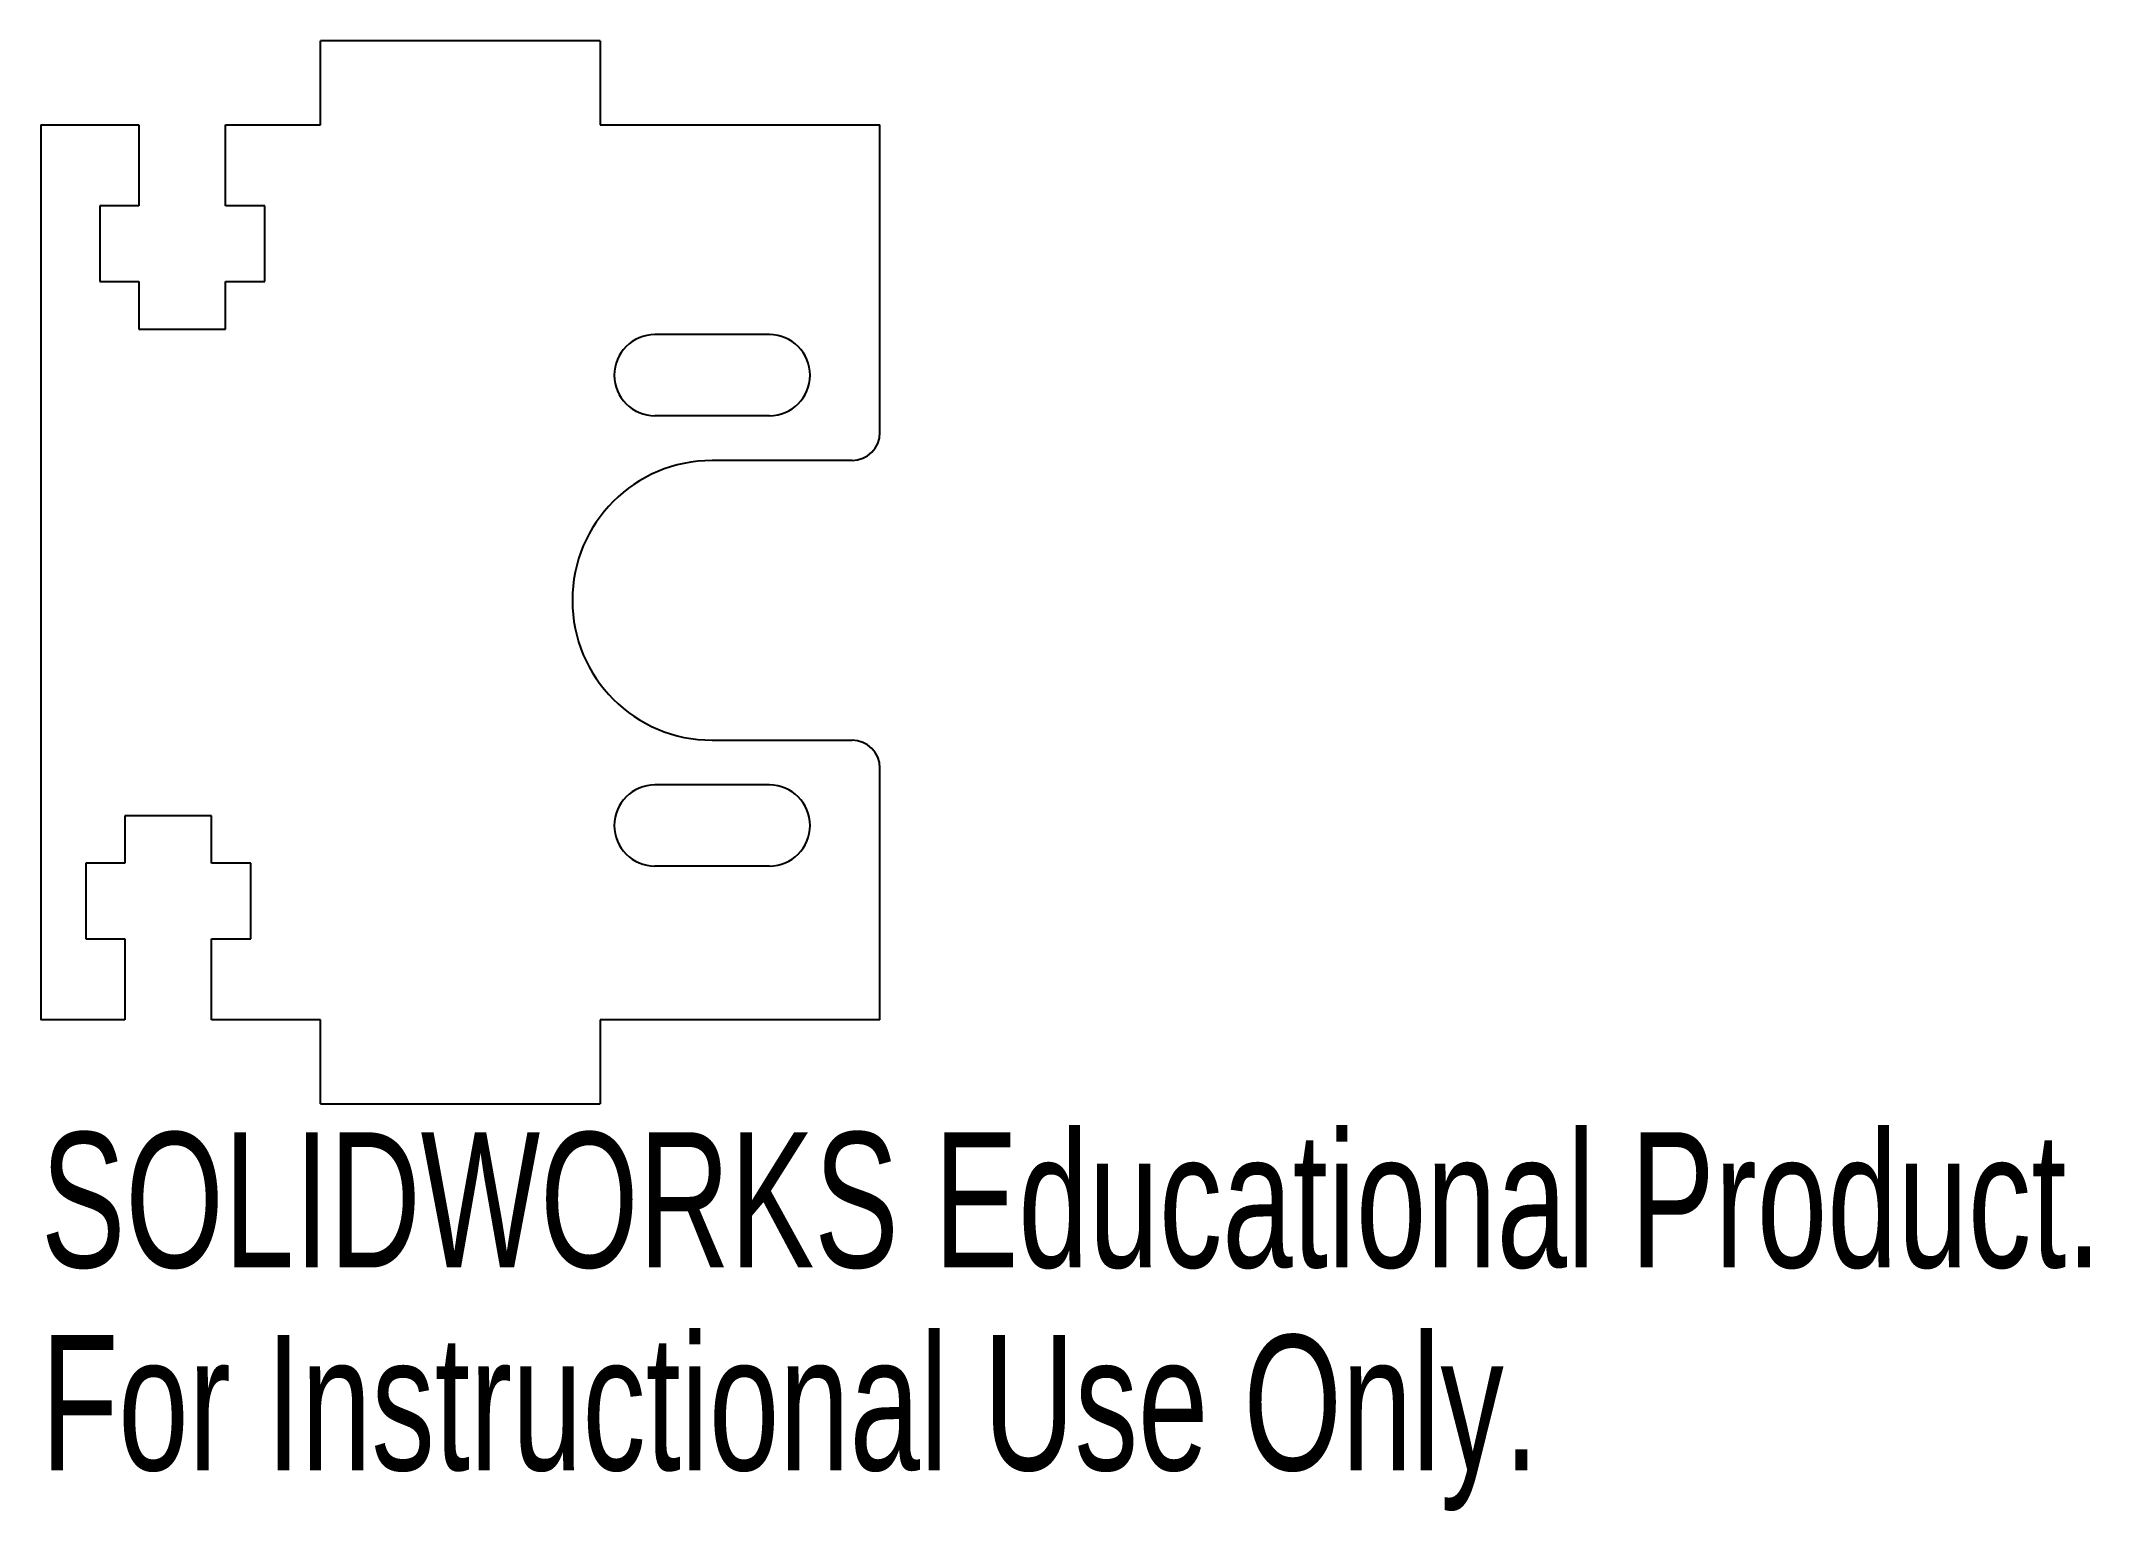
# Model space of a CAD drawing. Header units: millimetres. Extents: x 0 to 73.3, y -14.6 to 38.
import ezdxf

# ---------------------------------------------------------------- set-up
doc = ezdxf.new("R2010")
doc.units = ezdxf.units.MM
doc.styles.add('SLDTEXTSTYLE0', font='TXT', dxfattribs={"width": 0.7})

msp = doc.modelspace()

# ---------------------------------------------------------------- linework, layer by layer
at = {"color": 7, "linetype": 'Continuous', "lineweight": 25}
for p, q in [((20, 38), (10, 38)), ((10, 35), (10, 38)), ((20, 38), (20, 35)), ((0, 35), (3.5, 35)), ((0, 35), (0, 3)), ((3.5, 35), (3.5, 32.1)), ((6.6, 35), (10, 35)), ((6.6, 32.1), (6.6, 35)), ((20, 35), (30, 35)), ((30, 24), (30, 35)), ((2.1, 32.1), (2.1, 29.4)), ((3.5, 32.1), (2.1, 32.1)), ((8, 32.1), (6.6, 32.1)), ((8, 29.4), (8, 32.1)), ((2.1, 29.4), (3.5, 29.4)), ((3.5, 29.4), (3.5, 27.7)), ((6.6, 29.4), (8, 29.4)), ((6.6, 27.7), (6.6, 29.4)), ((3.5, 27.7), (6.6, 27.7)), ((26.05, 27.5), (21.95, 27.5)), ((26.05, 24.6), (21.95, 24.6)), ((29, 23), (24, 23)), ((24, 13), (29, 13)), ((30, 3), (30, 12)), ((26.05, 11.4), (21.95, 11.4)), ((3, 10.3), (3, 8.6)), ((6.1, 10.3), (3, 10.3)), ((6.1, 8.6), (6.1, 10.3)), ((1.6, 8.6), (1.6, 5.9)), ((3, 8.6), (1.6, 8.6)), ((7.5, 8.6), (6.1, 8.6)), ((7.5, 5.9), (7.5, 8.6)), ((26.05, 8.5), (21.95, 8.5)), ((1.6, 5.9), (3, 5.9)), ((3, 5.9), (3, 3)), ((6.1, 5.9), (7.5, 5.9)), ((6.1, 3), (6.1, 5.9)), ((3, 3), (0, 3)), ((10, 3), (6.1, 3)), ((10, 0), (10, 3)), ((20, 3), (20, 0)), ((30, 3), (20, 3)), ((10, 0), (20, 0))]:
    msp.add_line(p, q, dxfattribs=at)
for centre, radius, start, end in [((21.95, 26.05), 1.45, 90, 270), ((26.05, 26.05), 1.45, 270, 90), ((29, 24), 1, 270, 0), ((24, 18), 5, 90, 270), ((29, 12), 1, 0, 90), ((21.95, 9.95), 1.45, 90, 270), ((26.05, 9.95), 1.45, 270, 90)]:
    msp.add_arc(centre, radius, start, end, dxfattribs=at)

# ---------------------------------------------------------------- texts
at = {"color": 7, "linetype": 'Continuous', "char_height": 4.83362, "attachment_point": 1, "style": 'SLDTEXTSTYLE0'}
for s, insert in [('SOLIDWORKS Educational Product.', (0, -1.02)), ('For Instructional Use Only.', (0, -8.27))]:
    msp.add_mtext(s, dxfattribs=dict(at, insert=insert))

doc.saveas('drawing.dxf')
